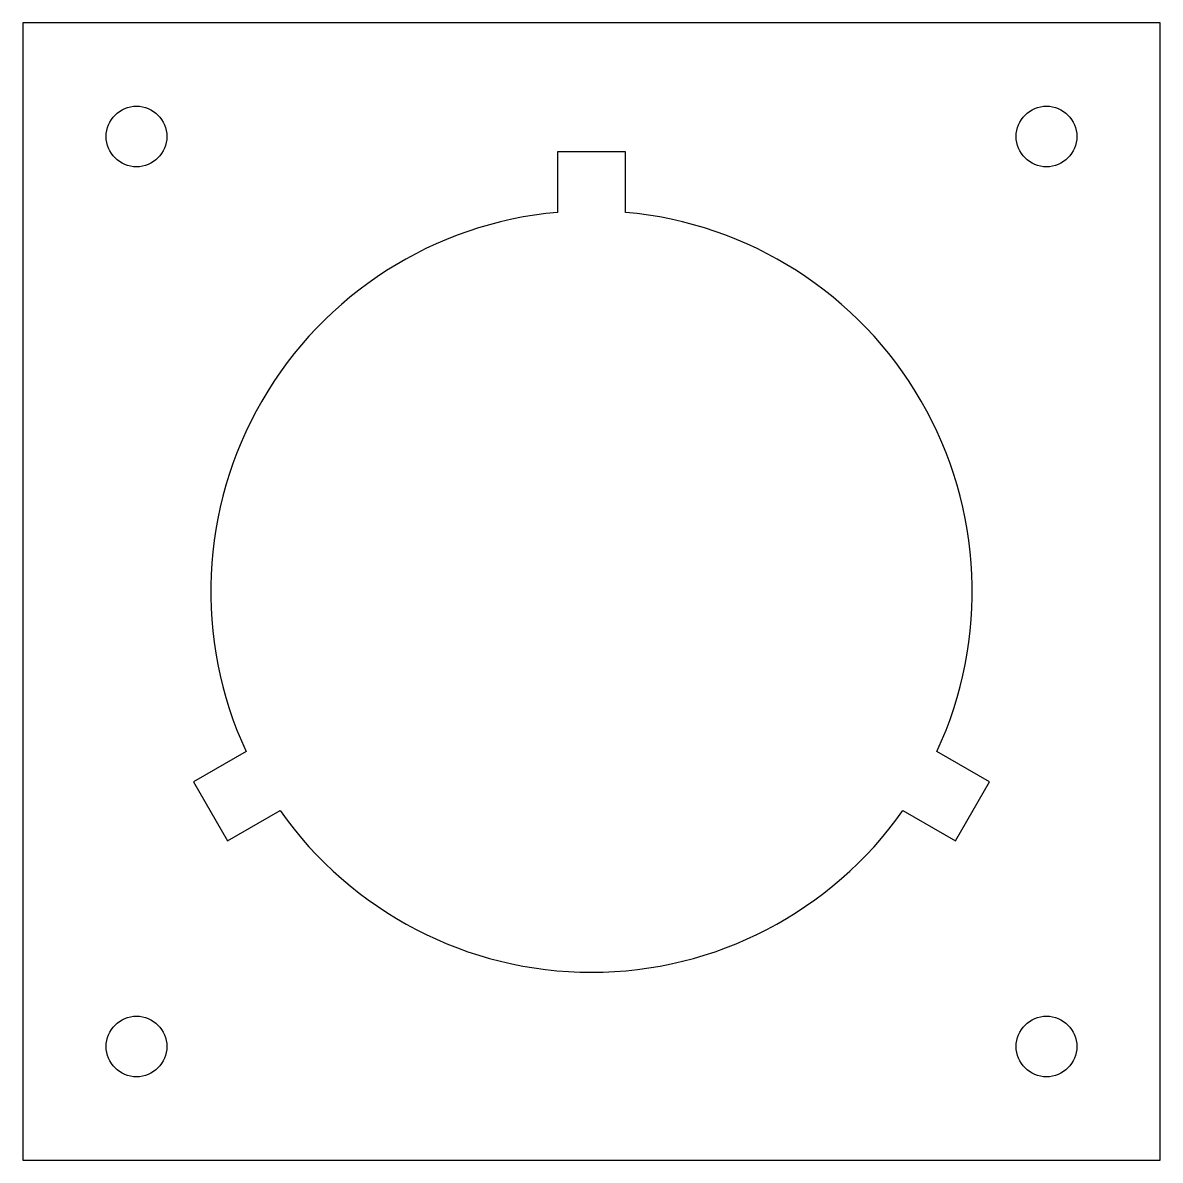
# Model space of a CAD drawing. Extents: x 0 to 150, y 0 to 150.
import ezdxf

# ---------------------------------------------------------------- set-up
doc = ezdxf.new("R2010")
doc.units = 0
for name, color, linetype in [('CUT', 1, 'Continuous'), ('FLANGE', 1, 'Continuous'), ('HOLE', 3, 'Continuous')]:
    doc.layers.add(name, color=color, linetype=linetype)

msp = doc.modelspace()

# ---------------------------------------------------------------- linework, layer by layer
at = {"layer": 'CUT'}
msp.add_lwpolyline([(0, 0), (150, 0), (150, 150), (0, 150)], close=True, dxfattribs=at)
at = {"layer": 'FLANGE'}
msp.add_lwpolyline([(79.5, 125), (79.5, 133), (70.5, 133), (70.5, 125, 0.519213), (29.45, 53.9), (22.52, 49.9), (27.02, 42.1), (33.95, 46.1, 0.519213), (116.05, 46.1), (122.98, 42.1), (127.48, 49.9), (120.55, 53.9, 0.519213)], format="xyb", close=True, dxfattribs=at)
at = {"layer": 'HOLE'}
for centre in [(15, 135), (135, 135), (15, 15), (135, 15)]:
    msp.add_circle(centre, 4, dxfattribs=at)

doc.saveas('drawing.dxf')
